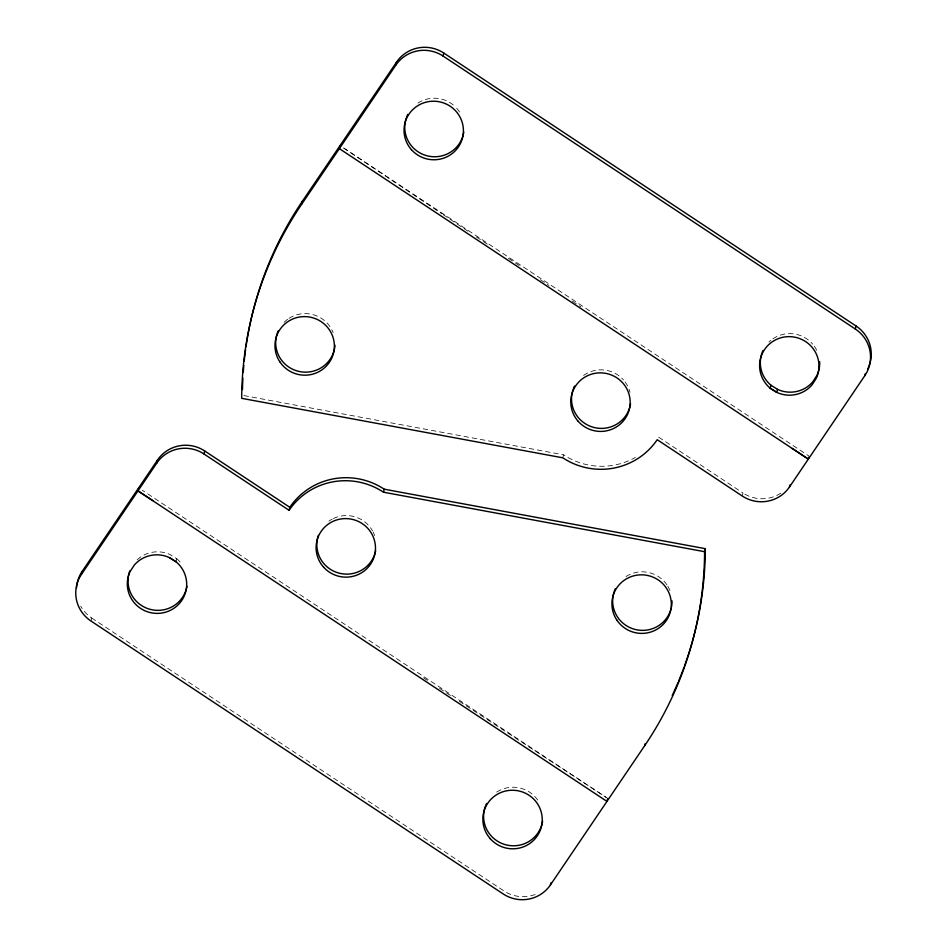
<?xml version="1.0" encoding="UTF-8"?>
<svg xmlns="http://www.w3.org/2000/svg" width="947" height="947" viewBox="0 0 947 947"><rect width="100%" height="100%" fill="white"/><g stroke="black" fill="none" stroke-linecap="round" stroke-linejoin="round"><path stroke-width="0.71" stroke-dasharray="4.74 3.55" d="M176.071 561.654L176.734 558.742L170.188 554.611A29.712 29.25 13.3 0 0 136.664 560.293M90.959 621.007L91.67 617.977A34.08 33.547 13.3 0 1 80.708 606.163M562.802 457.815L563.512 454.797A68.148 67.095 13.3 0 0 635.378 457.437M742.282 496.027L742.993 493.008L657.916 436.674M243.864 395.574L563.512 454.797M423.498 677.815L428.446 681.047M439.574 688.339L451.932 696.424M459.342 701.277L606.435 797.575L142.37 490.309M343.737 148.04L809.034 456.111M91.67 617.977L503.946 890.949A34.08 33.547 13.3 0 0 537.932 893.293M343.725 148.063L442.048 213.892M443.279 214.72L467.865 231.175M476.471 236.939L489.99 245.995M508.421 258.33L520.72 266.569M540.382 279.732L548.988 285.497M572.331 301.122L580.937 306.887M626.003 576.522A29.724 29.262 13.3 0 1 667.138 585.163M667.824 586.24A29.724 29.262 13.3 0 1 670.523 592.064M328.893 521.17A29.712 29.25 13.3 0 1 332.172 519.122M333.32 518.542A29.712 29.25 13.3 0 1 372.514 530.888M373.106 532.025A29.712 29.25 13.3 0 1 374.61 535.564M496.713 792.083A29.712 29.25 13.3 0 1 539.269 802.535M176.734 558.742A29.712 29.25 13.3 0 1 181.99 564.4M417.887 103.057A29.712 29.25 13.3 0 1 455.838 107.331M456.714 108.266A29.712 29.25 13.3 0 1 461.035 114.634M583.577 375.438A29.712 29.25 13.3 0 1 623.469 379.913M625.091 381.913A29.712 29.25 13.3 0 1 630.015 392.295M284.064 322.347A29.724 29.262 13.3 0 1 287.995 319.021M289.048 318.31A29.724 29.262 13.3 0 1 333.143 332.657M768.952 342.104A29.712 29.25 13.3 0 1 770.87 340.375M772.906 338.825A29.712 29.25 13.3 0 1 812.704 344.175M814.278 346.2A29.712 29.25 13.3 0 1 817.403 351.81M780.825 493.162A34.08 33.547 13.3 0 1 742.993 493.008"/><path stroke-width="1.42" d="M340.044 145.589L339.357 148.643L301.643 204.28A359.091 353.527 13.3 0 0 241.686 398.332L562.802 457.815A68.148 67.095 13.3 0 0 657.206 439.704L742.282 496.027A34.08 33.547 13.3 0 0 789.478 486.971L864.848 375.628L865.321 373.615M705.314 548.668L704.592 551.699A359.091 353.527 13.3 0 1 644.647 745.739L550.432 884.912A34.08 33.547 13.3 0 1 503.236 893.968L90.959 621.007A34.08 33.547 13.3 0 1 81.442 574.391L82.152 571.372L157.522 460.029A34.08 33.547 13.3 0 1 204.718 450.973L289.794 507.296A68.148 67.095 13.3 0 1 384.198 489.185L705.314 548.668A359.091 353.527 13.3 0 1 684.326 666.404M607.678 798.38L606.92 801.387L137.966 490.889L138.676 487.871M81.442 574.391L156.811 463.059L157.522 460.029M156.811 463.059A34.08 33.547 13.3 0 1 204.007 453.992L204.718 450.973M301.643 204.28L302.353 201.261L396.568 62.088A34.08 33.547 13.3 0 1 443.764 53.032L856.041 325.993A34.08 33.547 13.3 0 1 867.783 368.809M204.007 453.992L289.084 510.326L289.794 507.296M808.797 457.117L808.324 459.129L339.357 148.643L395.846 65.106L396.568 62.088M395.846 65.106A34.08 33.547 13.3 0 1 443.054 56.051L443.764 53.032M289.084 510.326A68.148 67.095 13.3 0 1 383.488 492.203L384.198 489.185M550.432 884.912L550.905 882.9M644.647 745.739L645.12 743.726M819.001 369.342A29.712 29.25 13.3 0 1 816.941 375.379L812.798 381.807A29.712 29.25 13.3 0 1 777.523 389.371L776.812 392.389L770.231 388.27L770.976 385.228A29.712 29.25 13.3 0 1 763.057 350.402M789.478 486.971L789.952 484.947M864.848 375.628A34.08 33.547 13.3 0 0 855.33 329.023L856.041 325.993M176.024 561.772L169.477 557.629A29.712 29.25 13.3 0 0 134.202 565.193L130.059 571.621A29.712 29.25 13.3 0 0 142.216 609.406A29.712 29.25 13.3 0 0 181.362 601.014A29.712 29.25 13.3 0 0 176.024 561.772L169.477 557.629M770.231 388.27L770.266 388.258A29.712 29.25 13.3 0 1 764.927 349.017A29.712 29.25 13.3 0 1 804.062 340.624A29.712 29.25 13.3 0 1 816.231 378.398L812.076 384.825A29.712 29.25 13.3 0 1 776.812 392.389L770.266 388.258M383.488 492.203L704.592 551.699M770.976 385.228L777.523 389.371M137.966 490.889L152.798 500.596M443.054 56.051L855.33 329.023M792.343 448.44L808.324 459.129M375.651 550.692A29.712 29.25 13.3 0 1 338.908 573.101A29.712 29.25 13.3 0 1 318.381 535.315M671.139 608.447A29.724 29.262 13.3 0 1 632.596 628.69A29.724 29.262 13.3 0 1 615.242 588.916M672.027 600.86A29.724 29.262 13.3 0 1 671.423 607.205M542.631 821.073A29.712 29.25 13.3 0 1 504.42 844.393A29.712 29.25 13.3 0 1 486.616 803.435M683.841 667.742A359.091 353.527 13.3 0 1 678.62 681.071M678.064 682.385A359.091 353.527 13.3 0 1 672.24 695.465M186.961 586.3A29.712 29.25 13.3 0 1 150.1 609.335A29.712 29.25 13.3 0 1 129.786 570.946M76.529 587.803A34.08 33.547 13.3 0 1 82.152 571.372M630.56 403.694A29.712 29.25 13.3 0 1 594.219 427.535A29.712 29.25 13.3 0 1 573.065 389.596M573.491 388.4A29.712 29.25 13.3 0 1 574.533 386.056M335.001 345.205A29.724 29.262 13.3 0 1 298.116 371.224A29.724 29.262 13.3 0 1 278.288 330.704M463.793 132.047A29.712 29.25 13.3 0 1 427.464 155.888A29.712 29.25 13.3 0 1 406.299 117.937M406.737 116.753A29.712 29.25 13.3 0 1 407.778 114.409M242.479 389.584A359.091 353.527 13.3 0 1 242.894 378.137M243.249 372.42A359.091 353.527 13.3 0 1 243.817 365.293M244.231 361.02A359.091 353.527 13.3 0 1 245.581 349.656M245.983 346.815A359.091 353.527 13.3 0 1 302.353 201.261M819.664 361.73A29.712 29.25 13.3 0 1 819.25 368.099M323.531 567.087A29.712 29.25 13.3 0 0 373.935 557.404A29.712 29.25 13.3 0 0 339.937 519.134A29.712 29.25 13.3 0 0 323.531 567.087M616.817 620.048A29.724 29.262 13.3 0 0 668.168 617.432A29.724 29.262 13.3 0 0 639.888 574.865A29.724 29.262 13.3 0 0 616.817 620.048M490.286 838.734A29.712 29.25 13.3 0 0 540.701 829.063A29.712 29.25 13.3 0 0 506.692 790.781A29.712 29.25 13.3 0 0 490.286 838.734M578.215 421.356A29.712 29.25 13.3 0 0 628.619 411.685A29.712 29.25 13.3 0 0 594.621 373.402A29.712 29.25 13.3 0 0 578.215 421.356M279.862 361.837A29.724 29.262 13.3 0 0 331.213 359.221A29.724 29.262 13.3 0 0 302.933 316.653A29.724 29.262 13.3 0 0 279.862 361.837M411.46 149.709A29.712 29.25 13.3 0 0 461.864 140.026A29.712 29.25 13.3 0 0 427.855 101.755A29.712 29.25 13.3 0 0 411.46 149.709"/></g></svg>
